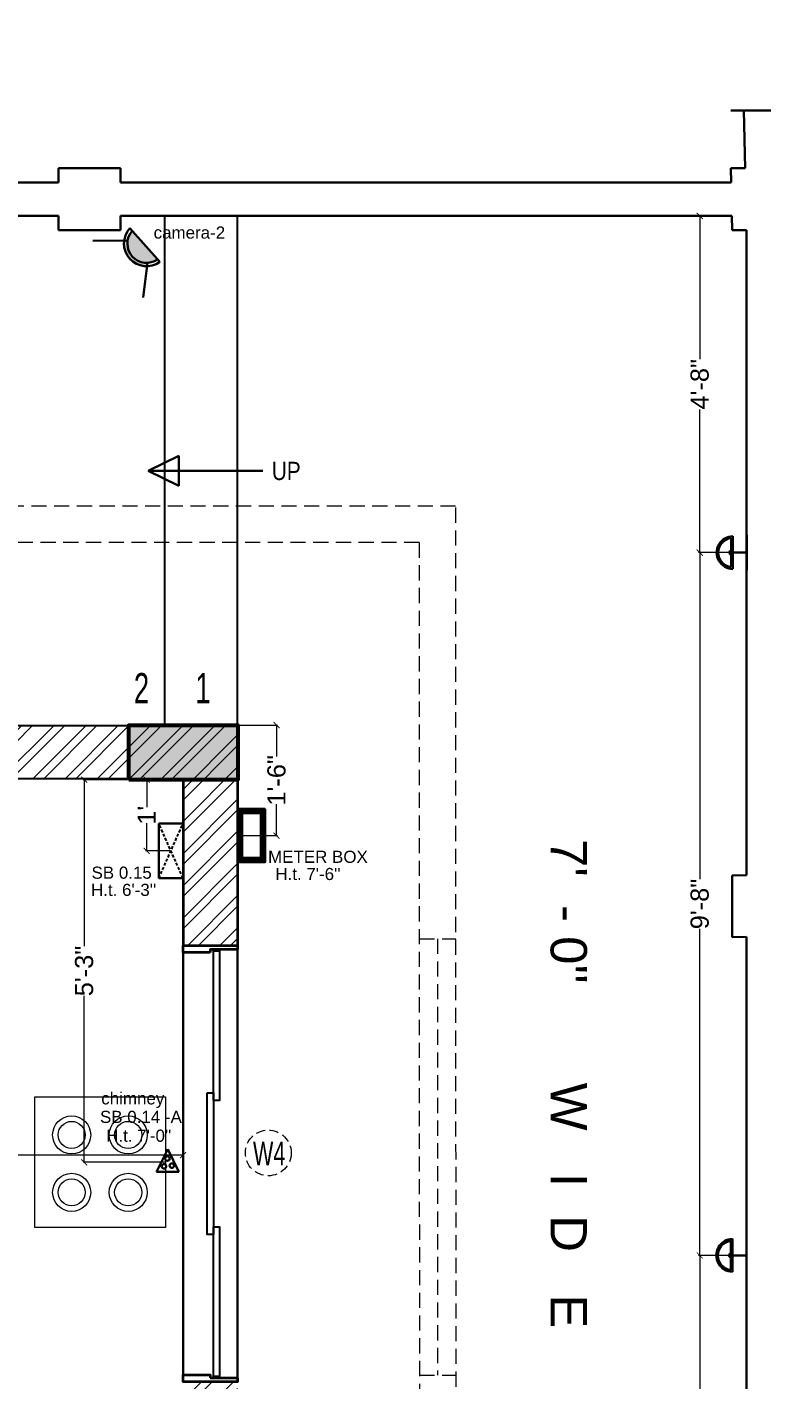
# Model space of a CAD drawing. Header units: millimetres. Extents: x 56222 to 3066687, y -650199 to -121287.
# Drawn here: x 146807.3 to 146928.6, y -176627.8 to -176404.7 of the extents above; entities that cross this region are included whole.
import ezdxf

# ---------------------------------------------------------------- set-up
doc = ezdxf.new("R2010")
doc.units = ezdxf.units.MM
doc.header["$MEASUREMENT"] = 0
doc.header["$PDMODE"] = 35
for name, pattern in [('00 . GROUND FLOOR$0$DASHED', [0.75, 0.5, -0.25]), ('DASHED', [0.75, 0.5, -0.25]), ('DASHED2', [0.375, 0.25, -0.125])]:
    doc.linetypes.add(name, pattern=pattern)
doc.layers.get('Defpoints').update_dxf_attribs({"color": 220})
for name, color, linetype, lineweight in [('1. Walls', 7, 'Continuous', 53), ('AMAW. MASONRY', 7, 'Continuous', 18), ('dim05', 1, 'Continuous', 13), ('DOOR-WINDOW', 5, 'Continuous', 0), ('el', 7, 'Continuous', 20), ('ELEC-wires', 1, 'DASHED2', 13), ('Electrical', 84, 'Continuous', 30), ('FUR1', 15, 'Continuous', 0), ('FURNITURE', 32, 'Continuous', 9), ('Text', 7, 'Continuous', 15), ('wall', 7, 'Continuous', 30)]:
    doc.layers.add(name, color=color, linetype=linetype, lineweight=lineweight)
doc.layers.add('hatch', color=253, linetype='Continuous', lineweight=0, transparency=0.4)
doc.layers.add('Otta', color=161, linetype='Continuous')
doc.layers.add('str coll', color=6, linetype='Continuous')
doc.layers.add('PDF_INT-ELEC SWITCH BOARD', color=7, linetype='Continuous', true_color=0x00751d)
doc.styles.add('100', font='arial.ttf', dxfattribs={"width": 0.65, "height": 100})
doc.styles.get("Standard").update_dxf_attribs({"font": 'arial.ttf', "height": 6})
doc.styles.add('style4', font='ARIALN.TTF')
doc.styles.add('The Thakors 3 inches', font='arial.ttf', dxfattribs={"height": 3})
doc.dimstyles.new('The Thakors 3 inches', dxfattribs={"dimtxt": 3, "dimasz": 1, "dimexe": 0.179993, "dimexo": 0.0625, "dimgap": 0.089996, "dimtad": 0, "dimzin": 0, "dimdsep": 46, "dimlunit": 4, "dimtxsty": 'The Thakors 3 inches', "dimblk": 'ARCHTICK', "dimcen": 0.089996, "dimclrd": 256, "dimclre": 252, "dimclrt": 256, "dimadec": 0, "dimazin": 0, "dimtfac": 0.799988, "dimtofl": 0, "dimtmove": 1, "dimatfit": 3, "dimfxl": 1, "dimtolj": 1, "dimtzin": 0, "dimlwd": -1, "dimlwe": 13, "dimarcsym": 0})

# ---------------------------------------------------------------- blocks, each defined once
blk = doc.blocks.new('GF FUR')
at = {"layer": 'FURNITURE', "color": 9, "true_color": 0xc7c8ca}
blk.add_line((3320576.01, -510134.36, 0), (3320554.46, -510134.36, 0), dxfattribs=at)
at = {"layer": 'FURNITURE', "color": 9, "true_color": 0xc7c8ca, "elevation": 0}
blk.add_lwpolyline([(3320554.46, -510134.36), (3320554.46, -510112.81), (3320576.01, -510112.81), (3320576.01, -510134.36)], dxfattribs=at)
at = {"layer": 'FURNITURE', "color": 9, "true_color": 0xc7c8ca}
for centre, radius in [((3320560.54, -510119.07, 0), 3.14), ((3320569.87, -510119.07, 0), 3.14), ((3320560.54, -510119.07, 0), 2.24), ((3320569.87, -510119.07, 0), 2.24), ((3320560.54, -510128.54, 0), 3.14), ((3320560.54, -510128.54, 0), 2.24), ((3320569.87, -510128.54, 0), 3.14), ((3320569.87, -510128.54, 0), 2.24)]:
    blk.add_circle(centre, radius, dxfattribs=at)
blk = doc.blocks.new('gf')
at = {"layer": 'hatch', "ltscale": 10}
h = blk.add_hatch(dxfattribs=at)
h.set_pattern_fill('ANSI32', color=256, scale=10, style=0)
h.paths.add_polyline_path([(3320446.84, -507670.7), (3320304.77, -507670.7), (3320304.77, -507679.7), (3320446.84, -507679.72)])
h.paths.add_polyline_path([(3320527.02, -507670.74), (3320482.89, -507670.7), (3320482.89, -507679.46), (3320527.02, -507679.5)])
h.paths.add_polyline_path([(3320587.92, -507670.79), (3320527.02, -507670.74), (3320527.02, -507679.5), (3320578.92, -507679.54), (3320578.92, -507707.03), (3320587.92, -507707.03)])
h.paths.add_polyline_path([(3320412.28, -507806.14), (3320353.72, -507806.14), (3320353.72, -507751.63), (3320304.77, -507751.64), (3320304.77, -507760.64), (3320349.22, -507760.63), (3320349.22, -507806.14), (3320304.77, -507806.14), (3320304.77, -507810.64), (3320412.28, -507810.64)])
h.paths.add_polyline_path([(3320304.77, -507751.64), (3320282.23, -507751.64), (3320282.23, -507751.64), (3320282.22, -507751.64), (3320253.22, -507751.64), (3320253.22, -507732.02), (3320245.87, -507732.02), (3320244.22, -507733.67), (3320244.22, -507760.64), (3320304.77, -507760.64)])
h.paths.add_polyline_path([(3320784.89, -507977.62), (3320823.93, -507977.62), (3320823.93, -507970.53), (3320784.89, -507970.53)], flags=9)
h.paths.add_polyline_path([(3320777.7, -507981.69), (3320815.58, -507981.69), (3320815.58, -507940.47), (3320777.7, -507940.47)], flags=9)
h.paths.add_polyline_path([(3320781.94, -507748.63), (3320810.65, -507748.63), (3320810.65, -507742.89), (3320781.94, -507742.89)], flags=9)
h.paths.add_polyline_path([(3320743.62, -507772.75), (3320765.64, -507772.75), (3320765.64, -507766.93), (3320743.62, -507766.93)], flags=9)
h.paths.add_polyline_path([(3320744.79, -507748.54), (3320762.09, -507748.54), (3320762.09, -507742.92), (3320744.79, -507742.92)], flags=9)
h.paths.add_polyline_path([(3320739.09, -507707.31), (3320791.64, -507707.31), (3320791.64, -507699.39), (3320739.09, -507699.39)], flags=9)
h.paths.add_polyline_path([(3320748.93, -507936.65), (3320794.75, -507936.65), (3320794.75, -507929.73), (3320748.93, -507929.73)], flags=9)
h.paths.add_polyline_path([(3320748.15, -507927.36), (3320782.13, -507927.36), (3320782.13, -507920.45), (3320748.15, -507920.45)], flags=9)
h.paths.add_polyline_path([(3320748.89, -507916.89), (3320817.96, -507916.89), (3320817.96, -507909.97), (3320748.89, -507909.97)], flags=9)
h.paths.add_polyline_path([(3320749.47, -507907.84), (3320803.77, -507907.84), (3320803.77, -507900.92), (3320749.47, -507900.92)], flags=9)
h.paths.add_polyline_path([(3320737.84, -507663.71), (3320794.75, -507663.71), (3320794.75, -507655.79), (3320737.84, -507655.79)], flags=9)
h.paths.add_polyline_path([(3320739.07, -507604.82), (3320815.34, -507604.82), (3320815.34, -507584.64), (3320739.07, -507584.64)], flags=9)
h.paths.add_polyline_path([(3320739.07, -507582.94), (3320821.29, -507582.94), (3320821.29, -507577.1), (3320739.07, -507577.1)], flags=9)
h.paths.add_polyline_path([(3320739.07, -507575.4), (3320803.01, -507575.4), (3320803.01, -507569.56), (3320739.07, -507569.56)], flags=9)
h.paths.add_polyline_path([(3320739.57, -507562.29), (3320761.01, -507562.29), (3320761.01, -507556.47), (3320739.57, -507556.47)], flags=9)
h.paths.add_polyline_path([(3320739.68, -507820.78), (3320777.42, -507820.78), (3320777.42, -507814.96), (3320739.68, -507814.96)], flags=9)
h.paths.add_polyline_path([(3320739.68, -507831.96), (3320782.95, -507831.96), (3320782.95, -507826.14), (3320739.68, -507826.14)], flags=9)
h.paths.add_polyline_path([(3320796.13, -507842.44), (3320811.39, -507842.44), (3320811.39, -507834.71), (3320796.13, -507834.71)], flags=9)
h.paths.add_polyline_path([(3320739.71, -507851.09), (3320771.27, -507851.09), (3320771.27, -507845.46), (3320739.71, -507845.46)], flags=9)
h.paths.add_polyline_path([(3320793.57, -507862.59), (3320814.07, -507862.59), (3320814.07, -507856.96), (3320793.57, -507856.96)], flags=9)
h.paths.add_polyline_path([(3320739.68, -507862.19), (3320777.13, -507862.19), (3320777.13, -507856.37), (3320739.68, -507856.37)], flags=9)
h.paths.add_polyline_path([(3320739.68, -507841.55), (3320760.25, -507841.55), (3320760.25, -507835.73), (3320739.68, -507835.73)], flags=9)
h.paths.add_polyline_path([(3320742.25, -507802.96), (3320821.42, -507802.96), (3320821.42, -507793.18), (3320742.25, -507793.18)], flags=9)
h.paths.add_polyline_path([(3320738.3, -507620.33), (3320802.73, -507620.33), (3320802.73, -507612.41), (3320738.3, -507612.41)], flags=9)
h.paths.add_polyline_path([(3320218.04, -507631.75), (3320218.04, -507620.15), (3320209.58, -507620.15), (3320209.58, -507631.75)], flags=9)
h.paths.add_polyline_path([(3320216.9, -507720.59), (3320216.9, -507710.74), (3320210.72, -507710.74), (3320210.72, -507720.59)], flags=9)
h.paths.add_polyline_path([(3320216.9, -507782.02), (3320216.9, -507772.18), (3320210.72, -507772.18), (3320210.72, -507782.02)], flags=9)
h.paths.add_polyline_path([(3320218.03, -507819.82), (3320218.03, -507808.15), (3320209.58, -507808.15), (3320209.58, -507819.82)], flags=9)
h.paths.add_polyline_path([(3320205.74, -507631.75), (3320205.74, -507620.15), (3320197.29, -507620.15), (3320197.29, -507631.75)], flags=9)
h.paths.add_polyline_path([(3320337.26, -507579.39), (3320353.59, -507579.39), (3320353.59, -507570.95), (3320337.26, -507570.95)], flags=9)
h.paths.add_polyline_path([(3320530.49, -507578.27), (3320540.34, -507578.27), (3320540.34, -507572.09), (3320530.49, -507572.09)], flags=9)
h.paths.add_polyline_path([(3320627.59, -507578.3), (3320632.23, -507578.3), (3320632.23, -507572.12), (3320627.59, -507572.12)], flags=9)
h.paths.add_polyline_path([(3320690.12, -507631.06), (3320690.12, -507626.43), (3320683.94, -507626.43), (3320683.94, -507631.06)], flags=9)
h.paths.add_polyline_path([(3320690.12, -507694.4), (3320690.12, -507682.23), (3320683.94, -507682.23), (3320683.94, -507694.4)], flags=9)
h.paths.add_polyline_path([(3320690.1, -507744.21), (3320690.1, -507739.58), (3320683.91, -507739.58), (3320683.91, -507744.21)], flags=9)
h.paths.add_polyline_path([(3320691.22, -507805.1), (3320691.22, -507793.44), (3320682.77, -507793.44), (3320682.77, -507805.1)], flags=9)
h.paths.add_polyline_path([(3320690.1, -507852.95), (3320690.1, -507848.32), (3320683.91, -507848.32), (3320683.91, -507852.95)], flags=9)
h.paths.add_polyline_path([(3320698.81, -507812.15), (3320698.81, -507798.15), (3320690.36, -507798.15), (3320690.36, -507812.15)], flags=9)
h.paths.add_polyline_path([(3320697.69, -507631.06), (3320697.69, -507626.43), (3320691.5, -507626.43), (3320691.5, -507631.06)], flags=9)
h.paths.add_polyline_path([(3320204.61, -507811.19), (3320204.61, -507799.01), (3320198.43, -507799.01), (3320198.43, -507811.19)], flags=9)
h.paths.add_polyline_path([(3320429.73, -507806.3), (3320429.73, -507799.23), (3320421.28, -507799.23), (3320421.28, -507806.3)], flags=25)
h.paths.add_polyline_path([(3320419.83, -507830.97), (3320419.83, -507826.34), (3320413.65, -507826.34), (3320413.65, -507830.97)], flags=25)
h.paths.add_polyline_path([(3320576.49, -507852.95), (3320576.49, -507848.32), (3320570.31, -507848.32), (3320570.31, -507852.95)], flags=25)
h.paths.add_polyline_path([(3320576.49, -507819.6), (3320576.49, -507811.95), (3320570.31, -507811.95), (3320570.31, -507819.6)], flags=25)
h.paths.add_polyline_path([(3320512.57, -507819.26), (3320526.56, -507819.26), (3320526.56, -507810.81), (3320512.57, -507810.81)], flags=25)
h.paths.add_polyline_path([(3320433.99, -507818.16), (3320438.62, -507818.16), (3320438.62, -507811.98), (3320433.99, -507811.98)], flags=25)
h.paths.add_polyline_path([(3320476.5, -507806.11), (3320488.09, -507806.11), (3320488.09, -507797.65), (3320476.5, -507797.65)], flags=25)
h.paths.add_polyline_path([(3320536.56, -507804.97), (3320546.4, -507804.97), (3320546.4, -507798.79), (3320536.56, -507798.79)], flags=25)
h.paths.add_polyline_path([(3320576.49, -507797.46), (3320576.49, -507787.62), (3320570.31, -507787.62), (3320570.31, -507797.46)], flags=25)
h.paths.add_polyline_path([(3320576.49, -507745.32), (3320576.49, -507740.69), (3320570.31, -507740.69), (3320570.31, -507745.32)], flags=9)
h.paths.add_polyline_path([(3320577.62, -507699.04), (3320577.62, -507687.45), (3320569.17, -507687.45), (3320569.17, -507699.04)], flags=25)
h.paths.add_polyline_path([(3320528.6, -507688.98), (3320533.23, -507688.98), (3320533.23, -507682.8), (3320528.6, -507682.8)], flags=25)
h.paths.add_polyline_path([(3320462.56, -507688.98), (3320467.19, -507688.98), (3320467.19, -507682.8), (3320462.56, -507682.8)], flags=9)
h.paths.add_polyline_path([(3320408.75, -507690.12), (3320420.34, -507690.12), (3320420.34, -507681.66), (3320408.75, -507681.66)], flags=9)
h.paths.add_polyline_path([(3320311.51, -507688.98), (3320323.68, -507688.98), (3320323.68, -507682.8), (3320311.51, -507682.8)], flags=9)
h.paths.add_polyline_path([(3320328.25, -507720.97), (3320328.25, -507716.34), (3320322.07, -507716.34), (3320322.07, -507720.97)], flags=9)
h.paths.add_polyline_path([(3320362.97, -507784.61), (3320362.97, -507773.02), (3320354.51, -507773.02), (3320354.51, -507784.61)], flags=25)
h.paths.add_polyline_path([(3320376.11, -507805.29), (3320390.03, -507805.29), (3320390.03, -507796.83), (3320376.11, -507796.83)], flags=25)
h.paths.add_polyline_path([(3320263.33, -507819.16), (3320273.18, -507819.16), (3320273.18, -507812.98), (3320263.33, -507812.98)], flags=25)
h.paths.add_polyline_path([(3320341.53, -507819.16), (3320353.71, -507819.16), (3320353.71, -507812.98), (3320341.53, -507812.98)], flags=25)
h.paths.add_polyline_path([(3320261.93, -507827.45), (3320261.93, -507815.78), (3320253.48, -507815.78), (3320253.48, -507827.45)], flags=25)
h.paths.add_polyline_path([(3320260.81, -507782.02), (3320260.81, -507772.18), (3320254.63, -507772.18), (3320254.63, -507782.02)], flags=9)
h.paths.add_polyline_path([(3320305.9, -507751.03), (3320317.49, -507751.03), (3320317.49, -507742.57), (3320305.9, -507742.57)], flags=9)
h.paths.add_polyline_path([(3320298.91, -507768.13), (3320303.55, -507768.13), (3320303.55, -507761.94), (3320298.91, -507761.94)], flags=9)
h.paths.add_polyline_path([(3320348.26, -507789.17), (3320348.26, -507777.58), (3320339.8, -507777.58), (3320339.8, -507789.17)], flags=25)
h.paths.add_polyline_path([(3320311.31, -507806.61), (3320321.15, -507806.61), (3320321.15, -507800.42), (3320311.31, -507800.42)], flags=24)
h.paths.add_polyline_path([(3320299.79, -507849.25), (3320341, -507849.25), (3320341, -507833.73), (3320299.79, -507833.73)], flags=25)
h.paths.add_polyline_path([(3320588.46, -507917.51), (3320594.99, -507917.51), (3320594.99, -507911.6), (3320588.46, -507911.6)], flags=9)
h.paths.add_polyline_path([(3320461.43, -507665.36), (3320467.96, -507665.36), (3320467.96, -507659.44), (3320461.43, -507659.44)], flags=9)
h.paths.add_polyline_path([(3320403.84, -507831.19), (3320410.37, -507831.19), (3320410.37, -507825.28), (3320403.84, -507825.28)], flags=25)
h.paths.add_polyline_path([(3320263.27, -507804.58), (3320269.8, -507804.58), (3320269.8, -507798.67), (3320263.27, -507798.67)], flags=25)
h.paths.add_polyline_path([(3320418.52, -507947.31), (3320425.84, -507947.31), (3320425.84, -507941.4), (3320418.52, -507941.4)], flags=9)
h.paths.add_polyline_path([(3320589.48, -507744.28), (3320596.79, -507744.28), (3320596.79, -507738.39), (3320589.48, -507738.39)], flags=9)
h.paths.add_polyline_path([(3320589.07, -507854.47), (3320596.39, -507854.47), (3320596.39, -507848.56), (3320589.07, -507848.56)], flags=9)
h.paths.add_polyline_path([(3320236.2, -507877.19), (3320243.55, -507877.19), (3320243.55, -507871.18), (3320236.2, -507871.18)], flags=9)
h.paths.add_polyline_path([(3320236.64, -507777.24), (3320242.97, -507777.24), (3320242.97, -507771.33), (3320236.64, -507771.33)], flags=9)
h.paths.add_polyline_path([(3320230.71, -507793.24), (3320230.71, -507840.17), (3320242.73, -507840.17), (3320242.73, -507793.24)], flags=9)
h.paths.add_polyline_path([(3320599.07, -507823.83), (3320599.07, -507776.58), (3320587.05, -507776.58), (3320587.05, -507823.83)], flags=9)
h.paths.add_polyline_path([(3320388.68, -507670.34), (3320435.8, -507670.34), (3320435.8, -507658.32), (3320388.68, -507658.32)], flags=9)
h.paths.add_polyline_path([(3320434.43, -507951.08), (3320481.43, -507951.08), (3320481.43, -507939.06), (3320434.43, -507939.06)], flags=9)
h.paths.add_polyline_path([(3320561.56, -507950.83), (3320586.18, -507950.83), (3320586.18, -507942.08), (3320561.56, -507942.08)], flags=9)
h.paths.add_polyline_path([(3320504.45, -507573.61), (3320551.5, -507573.89), (3320551.4, -507589.09), (3320504.36, -507588.81)], flags=9)
h.paths.add_polyline_path([(3320634.74, -507904.47), (3320641.04, -507904.47), (3320641.04, -507899.9), (3320634.74, -507899.9)], flags=9)
h.paths.add_polyline_path([(3320592.81, -507631.07), (3320599.11, -507631.07), (3320599.11, -507626.49), (3320592.81, -507626.49)], flags=9)
h.paths.add_polyline_path([(3320429.39, -507630.24), (3320454.01, -507630.24), (3320454.01, -507621.49), (3320429.39, -507621.49)], flags=9)
h.paths.add_polyline_path([(3320641.25, -507888.38), (3320665.86, -507888.38), (3320665.86, -507879.63), (3320641.25, -507879.63)], flags=9)
h.paths.add_polyline_path([(3320590.48, -507888.38), (3320615.09, -507888.38), (3320615.09, -507879.63), (3320590.48, -507879.63)], flags=9)
h.paths.add_polyline_path([(3320487.38, -507883.62), (3320511.99, -507883.62), (3320511.99, -507874.87), (3320487.38, -507874.87)], flags=25)
h.paths.add_polyline_path([(3320633.71, -507883.6), (3320643.83, -507883.57), (3320643.81, -507874.44), (3320633.68, -507874.46)], flags=9)
h.paths.add_polyline_path([(3320202.17, -507883.6), (3320210.27, -507883.58), (3320210.25, -507874.44), (3320202.14, -507874.46)], flags=9)
h.paths.add_polyline_path([(3320542.61, -507981.39), (3320552.68, -507981.36), (3320552.65, -507972.4), (3320542.59, -507972.43)], flags=9)
h.paths.add_polyline_path([(3320541.9, -507564.52), (3320549.95, -507564.5), (3320549.93, -507555.54), (3320541.88, -507555.56)], flags=9)
h.paths.add_polyline_path([(3320281.59, -507984.48), (3320292.34, -507984.45), (3320292.31, -507975.5), (3320281.57, -507975.52)], flags=9)
h.paths.add_polyline_path([(3320282.57, -507567.88), (3320291.29, -507567.86), (3320291.27, -507558.9), (3320282.54, -507558.92)], flags=9)
h.paths.add_polyline_path([(3320633.72, -507717.84), (3320644.08, -507717.81), (3320644.06, -507708.77), (3320633.7, -507708.79)], flags=9)
h.paths.add_polyline_path([(3320202.18, -507717.84), (3320210.52, -507717.81), (3320210.5, -507708.77), (3320202.16, -507708.79)], flags=9)
h.paths.add_polyline_path([(3320304.12, -507724.43), (3320311.68, -507724.43), (3320311.68, -507716.9), (3320304.12, -507716.9)], flags=9)
h.paths.add_polyline_path([(3320330.76, -507647.13), (3320366.05, -507647.13), (3320366.05, -507631.61), (3320330.76, -507631.61)], flags=9)
h.paths.add_polyline_path([(3320225.17, -507785.66), (3320241.31, -507785.66), (3320241.31, -507776.91), (3320225.17, -507776.91)], flags=9)
h.paths.add_polyline_path([(3320252.32, -507667.95), (3320268.47, -507667.95), (3320268.47, -507659.2), (3320252.32, -507659.2)], flags=9)
h.paths.add_polyline_path([(3320612.25, -507952.49), (3320646.65, -507952.49), (3320646.65, -507943.74), (3320612.25, -507943.74)], flags=9)
h.paths.add_polyline_path([(3320788.32, -507831.54), (3320815.58, -507831.54), (3320815.58, -507826.09), (3320788.32, -507826.09)], flags=9)
h.paths.add_polyline_path([(3320753.31, -507638.89), (3320803.04, -507638.89), (3320803.04, -507632.41), (3320753.31, -507632.41)], flags=9)
h.paths.add_polyline_path([(3320761.75, -507689.19), (3320791.52, -507689.19), (3320791.52, -507683.66), (3320761.75, -507683.66)], flags=9)
h.paths.add_polyline_path([(3320759.19, -507723.96), (3320809.11, -507723.96), (3320809.11, -507718.43), (3320759.19, -507718.43)], flags=9)
h.paths.add_polyline_path([(3320810.74, -507821.12), (3320818.88, -507821.12), (3320818.88, -507813.79), (3320810.74, -507813.79)], flags=9)
h.paths.add_polyline_path([(3320799.63, -507821.34), (3320807.77, -507821.34), (3320807.77, -507814), (3320799.63, -507814)], flags=9)
h.paths.add_polyline_path([(3320788.93, -507821.42), (3320797.07, -507821.42), (3320797.07, -507814.08), (3320788.93, -507814.08)], flags=9)
h.paths.add_polyline_path([(3320787.22, -507850.53), (3320816.43, -507850.53), (3320816.43, -507845), (3320787.22, -507845)], flags=9)
h.paths.add_polyline_path([(3320285.17, -507723.93), (3320292.77, -507723.93), (3320292.77, -507716.28), (3320285.17, -507716.28)], flags=25)
h.paths.add_polyline_path([(3320293.42, -507724.54), (3320301.02, -507724.54), (3320301.02, -507716.88), (3320293.42, -507716.88)], flags=25)
h.paths.add_polyline_path([(3320274.82, -507713.33), (3320282.38, -507713.33), (3320282.38, -507705.8), (3320274.82, -507705.8)], flags=25)
h.paths.add_polyline_path([(3320264.86, -507713.33), (3320272.42, -507713.33), (3320272.42, -507705.8), (3320264.86, -507705.8)], flags=25)
h.paths.add_polyline_path([(3320254.81, -507713.44), (3320262.41, -507713.44), (3320262.41, -507705.78), (3320254.81, -507705.78)], flags=25)
h.paths.add_polyline_path([(3320244.67, -507713.33), (3320252.23, -507713.33), (3320252.23, -507705.8), (3320244.67, -507705.8)], flags=24)
h.paths.add_polyline_path([(3320432.53, -507756.57), (3320482.41, -507756.57), (3320482.41, -507741.05), (3320432.53, -507741.05)], flags=9)
h.paths.add_polyline_path([(3320475.59, -507874.55), (3320519.92, -507874.55), (3320519.92, -507859.03), (3320475.59, -507859.03)], flags=25)
h.paths.add_polyline_path([(3320285.62, -507790.26), (3320322.15, -507790.26), (3320322.15, -507774.74), (3320285.62, -507774.74)], flags=9)
h.paths.add_polyline_path([(3320396.56, -507620.07), (3320477.73, -507620.07), (3320477.73, -507596.94), (3320396.56, -507596.94)], flags=9)
h.paths.add_polyline_path([(3320647.88, -507687.89), (3320647.88, -507829.17), (3320657.33, -507829.17), (3320657.33, -507687.89)], flags=9)
h.paths.add_polyline_path([(3320387.13, -507700.02), (3320393.43, -507700.02), (3320393.43, -507695.45), (3320387.13, -507695.45)], flags=9)
h.paths.add_polyline_path([(3320374.98, -507713.33), (3320380.02, -507713.33), (3320380.02, -507705.8), (3320374.98, -507705.8)], flags=9)
h.paths.add_polyline_path([(3320364.83, -507713.33), (3320369.86, -507713.33), (3320369.86, -507705.8), (3320364.83, -507705.8)], flags=9)
h.paths.add_polyline_path([(3320354.84, -507713.45), (3320359.92, -507713.45), (3320359.92, -507705.78), (3320354.84, -507705.78)], flags=9)
h.paths.add_polyline_path([(3320344.91, -507713.33), (3320349.94, -507713.33), (3320349.94, -507705.83), (3320344.91, -507705.83)], flags=9)
h.paths.add_polyline_path([(3320334.82, -507713.42), (3320339.85, -507713.42), (3320339.85, -507705.89), (3320334.82, -507705.89)], flags=9)
h.paths.add_polyline_path([(3320324.77, -507713.44), (3320329.85, -507713.44), (3320329.85, -507705.78), (3320324.77, -507705.78)], flags=9)
h.paths.add_polyline_path([(3320314.84, -507713.31), (3320319.83, -507713.31), (3320319.83, -507705.91), (3320314.84, -507705.91)], flags=9)
h.paths.add_polyline_path([(3320304.84, -507713.44), (3320309.92, -507713.44), (3320309.92, -507705.78), (3320304.84, -507705.78)], flags=9)
h.paths.add_polyline_path([(3320294.81, -507713.44), (3320299.88, -507713.44), (3320299.88, -507705.78), (3320294.81, -507705.78)], flags=25)
h.paths.add_polyline_path([(3320284.65, -507713.44), (3320292.25, -507713.44), (3320292.25, -507705.78), (3320284.65, -507705.78)], flags=25)
h.paths.add_polyline_path([(3320254.65, -507727.91), (3320262.25, -507727.91), (3320262.25, -507720.25), (3320254.65, -507720.25)], flags=25)
h.paths.add_polyline_path([(3320244.65, -507724.19), (3320252.25, -507724.19), (3320252.25, -507716.53), (3320244.65, -507716.53)], flags=24)
h.paths.add_polyline_path([(3320265.19, -507723.83), (3320272.75, -507723.83), (3320272.75, -507716.3), (3320265.19, -507716.3)], flags=25)
h.paths.add_polyline_path([(3320273.42, -507724.54), (3320281.02, -507724.54), (3320281.02, -507716.88), (3320273.42, -507716.88)], flags=25)
h.paths.add_polyline_path([(3320244.22, -507733.67), (3320245.87, -507732.02), (3320253.22, -507732.02), (3320253.22, -507679.7), (3320304.77, -507679.7), (3320304.77, -507670.7), (3320244.15, -507670.7)])
h.paths.add_polyline_path([(3320244.15, -507793.64), (3320253.22, -507793.64), (3320253.22, -507834.36), (3320244.15, -507834.36)])
h.paths.add_polyline_path([(3320283.22, -507806.14), (3320304.77, -507806.14), (3320304.77, -507810.64), (3320283.22, -507810.64)], flags=16)
h.paths.add_polyline_path([(3320433.17, -507930.58), (3320587.94, -507930.58), (3320587.94, -507939.58), (3320433.17, -507939.58)])
h.paths.add_polyline_path([(3320578.93, -507880.65), (3320587.94, -507880.65), (3320587.94, -507894.52), (3320578.93, -507894.52)])
edge = h.paths.add_edge_path()
edge.add_line((3320412.28, -507846.69), (3320403.28, -507846.69))
edge.add_line((3320403.28, -507846.69), (3320403.28, -507930.52))
edge.add_line((3320403.28, -507930.52), (3320403.28, -507930.58))
edge.add_line((3320403.28, -507930.58), (3320253.22, -507930.58))
edge.add_line((3320253.22, -507930.58), (3320253.22, -507906.36))
edge.add_line((3320253.22, -507906.36), (3320244.22, -507906.36))
edge.add_line((3320244.22, -507906.36), (3320244.22, -507939.58))
edge.add_line((3320244.22, -507939.58), (3320412.28, -507939.57))
edge.add_line((3320412.28, -507939.57), (3320412.28, -507846.69))
edge.add_line((3320460.18, -507806.13), (3320460.18, -507810.64))
edge.add_line((3320460.18, -507810.64), (3320578.93, -507810.64))
edge.add_line((3320578.93, -507810.64), (3320578.93, -507820.65))
edge.add_line((3320578.93, -507820.65), (3320587.93, -507820.65))
edge.add_line((3320587.93, -507820.65), (3320587.93, -507779.03))
edge.add_line((3320587.93, -507779.03), (3320578.92, -507779.03))
edge.add_line((3320578.92, -507779.03), (3320578.92, -507806.13))
edge.add_line((3320578.92, -507806.13), (3320460.18, -507806.14))
at = {"layer": 'AMAW. MASONRY', "color": 1, "lineweight": 30}
for p, q in [((3320679.52, -507569.33, 0), (3320669.31, -507569.33, 0)), ((3320671.45, -507569.33, 0), (3320671.67, -507578.84, 0)), ((3320558.39, -507578.84, 0), (3320558.39, -507581.2, 0)), ((3320568.6, -507578.84, 0), (3320558.39, -507578.84, 0)), ((3320568.6, -507578.84, 0), (3320568.6, -507581.2, 0)), ((3320671.67, -507578.84, 0), (3320669.31, -507578.84, 0)), ((3320669.31, -507578.84, 0), (3320669.37, -507581.2, 0)), ((3320457.1, -507581.2, 0), (3320558.39, -507581.2, 0)), ((3320568.6, -507581.2, 0), (3320669.37, -507581.2, 0)), ((3320457.1, -507586.7, 0), (3320558.39, -507586.7, 0)), ((3320558.39, -507586.7, 0), (3320558.39, -507589.05, 0)), ((3320568.6, -507586.7, 0), (3320568.6, -507589.05, 0)), ((3320568.6, -507586.7, 0), (3320669.49, -507586.7, 0)), ((3320669.49, -507586.7, 0), (3320669.55, -507589.05, 0)), ((3320568.6, -507589.05, 0), (3320558.39, -507589.05, 0)), ((3320671.9, -507589.05, 0), (3320669.55, -507589.05, 0)), ((3320671.9, -507589.05, 0), (3320671.9, -507695.42, 0)), ((3320669.55, -507695.47, 0), (3320671.9, -507695.42, 0)), ((3320669.55, -507695.47, 0), (3320669.55, -507705.68, 0)), ((3320669.55, -507705.68, 0), (3320671.9, -507705.63, 0)), ((3320671.9, -507705.63, 0), (3320671.9, -507810.81, 0))]:
    blk.add_line(p, q, dxfattribs=at)
at = {"layer": 'DOOR-WINDOW', "color": 5, "lineweight": 30}
for p, q in [((3320578.92, -507708.18, 0), (3320578.92, -507777.88, 0)), ((3320587.92, -507707.68, -0.02), (3320587.92, -507778.38, -0.02))]:
    blk.add_line(p, q, dxfattribs=at)
at = {"layer": 'DOOR-WINDOW', "color": 5, "lineweight": 25}
for points, elevation in [([(3320583.92, -507707.93), (3320584.92, -507707.93), (3320584.92, -507732.61), (3320583.92, -507732.61)], 0), ([(3320582.92, -507731.36), (3320583.92, -507731.36), (3320583.92, -507754.69), (3320582.92, -507754.69)], -0.02), ([(3320583.92, -507753.44), (3320584.92, -507753.44), (3320584.92, -507778.13), (3320583.92, -507778.13)], -0.02)]:
    blk.add_lwpolyline(points, close=True, dxfattribs=dict(at, elevation=elevation))
at = {"layer": 'Otta'}
for p, q in [((3320575.92, -507670.78, 0), (3320575.92, -507586.7, 0)), ((3320587.92, -507670.79, 0), (3320587.92, -507586.7, 0))]:
    blk.add_line(p, q, dxfattribs=at)
at = {"layer": 'str coll', "color": 18, "lineweight": 30, "true_color": 0x000000}
for p, q in [((3320573.19, -507628.74, 0), (3320578.2, -507626.25, 0)), ((3320578.2, -507631.24, 0), (3320578.2, -507626.25, 0)), ((3320578.2, -507628.74, 0), (3320573.19, -507628.74, 0)), ((3320573.19, -507628.74, 0), (3320578.2, -507631.24, 0)), ((3320592.07, -507628.74, 0), (3320578.2, -507628.74, 0))]:
    blk.add_line(p, q, dxfattribs=at)
at = {"layer": 'wall', "color": 252, "linetype": '00 . GROUND FLOOR$0$DASHED', "lineweight": 15, "ltscale": 5, "true_color": 0x939598}
for p, q in [((3320623.9, -507634.57, 0), (3320484.25, -507634.57, 0)), ((3320623.9, -507634.82, 0), (3320623.93, -507963.64, 0)), ((3320617.9, -507640.57, 0), (3320499.3, -507640.57, 0)), ((3320617.9, -507640.57, 0), (3320617.92, -507806.13, 0)), ((3320617.91, -507705.92, -0.07), (3320623.91, -507705.92, -0.07)), ((3320620.91, -507705.92, -0.07), (3320620.91, -507777.91, -0.07)), ((3320617.91, -507777.91, -0.07), (3320623.91, -507777.91, -0.07))]:
    blk.add_line(p, q, dxfattribs=at)
at = {"layer": 'wall', "lineweight": 30}
for p, q in [((3320587.92, -507670.79, 0), (3320482.89, -507670.7, 0)), ((3320482.89, -507679.46, 0), (3320578.92, -507679.54, 0))]:
    blk.add_line(p, q, dxfattribs=at)
at = {"layer": 'wall', "lineweight": 35}
for p, q in [((3320587.92, -507670.79, 0), (3320587.92, -507707.03, -0.02)), ((3320578.92, -507679.54, 0), (3320578.92, -507707.03, -0.02)), ((3320578.92, -507707.03, 0), (3320587.92, -507707.03, -0.02))]:
    blk.add_line(p, q, dxfattribs=at)
at = {"layer": 'wall', "lineweight": 35, "elevation": 0}
for points in [[(3320583.42, -507708.18), (3320578.92, -507708.18), (3320578.92, -507707.03), (3320587.92, -507707.03), (3320587.92, -507707.68), (3320583.42, -507707.68)], [(3320583.42, -507778.38), (3320587.92, -507778.38), (3320587.92, -507779.03), (3320578.92, -507779.03), (3320578.92, -507777.88), (3320583.42, -507777.88)]]:
    blk.add_lwpolyline(points, close=True, dxfattribs=at)
at = {"layer": 'FUR1', "style": 'style4'}
blk.add_text('UP', height=3, dxfattribs=at).set_placement((3320593.57, -507630.26, 0))
blk = doc.blocks.new('df sfs')
at = {"color": 242, "linetype": 'DASHED', "true_color": 0xcd2027}
for p, q in [((3320578.93, -510272.87, 0), (3320574.94, -510263.86, 0)), ((3320574.94, -510272.87, 0), (3320578.93, -510263.86, 0))]:
    blk.add_line(p, q, dxfattribs=at)
at = {"layer": 'ELEC-wires', "color": 5, "linetype": 'ByBlock', "lineweight": 30, "ltscale": 4, "elevation": 0}
blk.add_lwpolyline([(3320574.94, -510263.86), (3320574.94, -510272.87), (3320578.93, -510272.87), (3320578.93, -510263.86)], close=True, dxfattribs=at)
blk = doc.blocks.new('ds asdaaaaaaaaaad')
at = {"layer": 'hatch', "linetype": 'ByBlock', "ltscale": 10}
h = blk.add_hatch(color=7, dxfattribs=at)
h.dxf.hatch_style = 1
h.paths.add_polyline_path([(3315445.98, -507674.23), (3315460.98, -507674.23), (3315460.98, -507665.29), (3315445.98, -507665.29)])
h.paths.add_polyline_path([(3315580.95, -507665.29), (3315568.9, -507665.29), (3315568.9, -507674.29), (3315580.95, -507674.29), (3315583.9, -507674.29), (3315583.9, -507665.29)])
h.paths.add_polyline_path([(3315789.6, -507665.29), (3315771.67, -507665.29), (3315771.67, -507674.29), (3315789.6, -507674.2)])
h.paths.add_polyline_path([(3315774.67, -507796.23), (3315774.67, -507805.23), (3315789.61, -507805.23), (3315789.61, -507796.23)])
h.paths.add_polyline_path([(3315613.95, -507796.23), (3315599.04, -507796.23), (3315599.04, -507805.23), (3315613.95, -507805.23), (3315613.95, -507796.23)])
h.paths.add_polyline_path([(3315445.97, -507805.23), (3315454.97, -507805.22), (3315454.97, -507796.23), (3315454.97, -507790.23), (3315454.89, -507790.23), (3315445.97, -507790.23)])
h.paths.add_polyline_path([(3315445.93, -507746.23), (3315445.93, -507755.23), (3315460.93, -507755.23), (3315460.93, -507746.23)])
h.paths.add_polyline_path([(3315460.89, -507925.17), (3315445.97, -507925.17), (3315445.97, -507934.17), (3315460.89, -507934.17)])
h.paths.add_polyline_path([(3315613.95, -507925.17), (3315613.95, -507919.17), (3315605.04, -507919.17), (3315605.04, -507934.17), (3315605.04, -507934.17), (3315614.04, -507934.17), (3315614.04, -507925.17)])
h.paths.add_polyline_path([(3315789.62, -507934.17), (3315789.62, -507925.17), (3315774.67, -507925.17), (3315774.62, -507934.17), (3315789.62, -507934.17)])
h.paths.add_polyline_path([(3315789.61, -507897.32), (3315789.61, -507911.5)])
at = {"layer": '1. Walls', "color": 6, "lineweight": 53, "elevation": -0.13}
blk.add_lwpolyline([(3315771.67, -507674.29), (3315771.67, -507665.29), (3315789.67, -507665.29), (3315789.67, -507674.29)], close=True, dxfattribs=at)
blk = doc.blocks.new('A$C2E9001B6')
at = {"layer": 'Electrical', "ltscale": 10}
for p, q in [((0, 5), (5.83, 5)), ((2.92, 2.71), (2.92, 5)), ((0.21, 2.71), (5.62, 2.71)), ((0.51, 2.42), (5.32, 2.42))]:
    blk.add_line(p, q, dxfattribs=at)
at = {"layer": 'Electrical', "ltscale": 10, "extrusion": (0, 0, -1)}
for centre, major_axis, start_param, end_param in [((2.92, 2.71), (-1.91, 1.91), 2.356194, 5.497787), ((2.92, 2.71), (1.71, 1.71), 0.902965, 3.809424), ((2.92, 2.43), (-0.223, 0.223), 2.378522, 5.47546)]:
    blk.add_ellipse(centre, major_axis=major_axis, ratio=1, start_param=start_param, end_param=end_param, dxfattribs=at)
blk = doc.blocks.new('Z$W@#08832FD1')
at = {"layer": 'Electrical', "linetype": 'Continuous'}
h = blk.add_hatch(color=178, dxfattribs=at)
h.set_gradient(color1=(0, 0, 93), one_color=1, tint=1, name='INVSPHERICAL')
h.paths.add_polyline_path([(2.2, 0), (-2.2, 0, 0.888382)])
h = blk.add_hatch(color=1, dxfattribs=at)
h.set_gradient(color1=(255, 0, 0), tint=1, name='INVSPHERICAL')
h.paths.add_polyline_path([(-1.97, -1.44), (-1.71, -1.14, 0.472531), (1.71, -1.14), (1.97, -1.44, -0.457683)])
at = {"layer": 'Electrical', "color": 6, "linetype": 'Continuous'}
for p, q in [((-2.59, 0), (2.59, 0)), ((-1.71, -1.14), (-4.35, -4.15)), ((1.71, -1.14), (4.35, -4.15))]:
    blk.add_line(p, q, dxfattribs=at)
at = {"layer": 'Electrical', "color": 1, "linetype": 'Continuous'}
blk.add_arc((0, 0.26), 2.21, 186.7654, 353.2346, dxfattribs=at)
at = {"layer": 'Electrical', "color": 6, "linetype": 'Continuous'}
blk.add_arc((0, 0.26), 2.6, 185.7469, 354.2531, dxfattribs=at)
blk = doc.blocks.new('_ArchTick')
at = {"color": 0, "linetype": 'ByBlock', "const_width": 0.15}
blk.add_lwpolyline([(-0.5, -0.5), (0.5, 0.5)], dxfattribs=at)
blk = doc.blocks.new('*D419')
at = {"layer": 'Defpoints', "color": 0, "lineweight": 30, "ltscale": 4, "transparency": 16777216}
for p in [(146827.03, -176528.83), (146830.48, -176528.83, 0), (146831.04, -176540.57, -0.03)]:
    blk.add_point(p, dxfattribs=at)
at = {"layer": 'dim05', "color": 252, "lineweight": 13, "ltscale": 4, "transparency": 16777216}
for p, q in [((146830.42, -176528.83), (146826.85, -176528.83)), ((146830.97, -176540.57), (146826.85, -176540.57))]:
    blk.add_line(p, q, dxfattribs=at)
at = {"layer": 'dim05', "color": 152, "ltscale": 4, "transparency": 16777216}
for p, q in [((146827.03, -176528.83), (146827.03, -176533.37)), ((146827.03, -176540.57), (146827.03, -176536.03))]:
    blk.add_line(p, q, dxfattribs=at)
for p, rotation in [((146827.03, -176528.83), 90), ((146827.03, -176540.57), 270)]:
    blk.add_blockref('_ArchTick', p, dxfattribs=dict(at, rotation=rotation))
at = {"layer": 'dim05', "lineweight": 5, "ltscale": 4, "transparency": 16777216, "insert": (146827.03, -176534.7), "char_height": 3, "attachment_point": 5, "rotation": 90, "style": 'The Thakors 3 inches'}
blk.add_mtext("\\A1;1'", dxfattribs=at)
blk = doc.blocks.new('*D420')
at = {"layer": 'Defpoints', "color": 0, "lineweight": 30, "ltscale": 4, "transparency": 16777216}
for p in [(146824.07, -176528.83, 0), (146816.71, -176591.94), (146830.13, -176591.94, 0)]:
    blk.add_point(p, dxfattribs=at)
at = {"layer": 'dim05', "color": 252, "lineweight": 13, "ltscale": 4, "transparency": 16777216}
for p, q in [((146824.01, -176528.83), (146816.53, -176528.83)), ((146830.06, -176591.94), (146816.53, -176591.94))]:
    blk.add_line(p, q, dxfattribs=at)
at = {"layer": 'dim05', "color": 152, "ltscale": 4, "transparency": 16777216}
for p, q in [((146816.71, -176528.83), (146816.71, -176556.31)), ((146816.71, -176591.94), (146816.71, -176564.47))]:
    blk.add_line(p, q, dxfattribs=at)
for p, rotation in [((146816.71, -176528.83), 90), ((146816.71, -176591.94), 270)]:
    blk.add_blockref('_ArchTick', p, dxfattribs=dict(at, rotation=rotation))
at = {"layer": 'dim05', "lineweight": 5, "ltscale": 4, "transparency": 16777216, "insert": (146816.71, -176560.39), "char_height": 3, "attachment_point": 5, "rotation": 90, "style": 'The Thakors 3 inches'}
blk.add_mtext('\\A1;5\'-3"', dxfattribs=at)
blk = doc.blocks.new('*D439')
at = {"layer": 'Defpoints', "color": 0, "lineweight": 30, "ltscale": 4, "transparency": 16777216}
for p in [(146842.07, -176519.83, 0), (146842.03, -176538.05, -0.01), (146848.46, -176538.05)]:
    blk.add_point(p, dxfattribs=at)
at = {"layer": 'dim05', "color": 252, "lineweight": 13, "ltscale": 4, "transparency": 16777216}
for p, q in [((146842.13, -176519.83), (146848.64, -176519.83)), ((146842.09, -176538.05), (146848.64, -176538.05))]:
    blk.add_line(p, q, dxfattribs=at)
at = {"layer": 'dim05', "color": 152, "ltscale": 4, "transparency": 16777216}
for p, q in [((146848.46, -176519.83), (146848.46, -176525.01)), ((146848.46, -176538.05), (146848.46, -176532.88))]:
    blk.add_line(p, q, dxfattribs=at)
for p, rotation in [((146848.46, -176519.83), 90), ((146848.46, -176538.05), 270)]:
    blk.add_blockref('_ArchTick', p, dxfattribs=dict(at, rotation=rotation))
at = {"layer": 'dim05', "lineweight": 5, "ltscale": 4, "transparency": 16777216, "insert": (146848.46, -176528.94), "char_height": 3, "attachment_point": 5, "rotation": 90, "style": 'The Thakors 3 inches'}
blk.add_mtext('\\A1;1\'-6"', dxfattribs=at)
blk = doc.blocks.new('A$C171241EF')
at = {"layer": 'Electrical', "ltscale": 2}
for p, q in [((0, 0), (1.64, 3.34)), ((1.64, 3.34), (3.28, 0)), ((0, 0), (3.28, 0))]:
    blk.add_line(p, q, dxfattribs=at)
at = {"layer": 'Electrical', "lineweight": 30, "ltscale": 2}
for centre in [(1.6, 1.96), (1.09, 0.81), (2.25, 0.91)]:
    blk.add_circle(centre, 0.336, dxfattribs=at)
blk = doc.blocks.new('*D444')
at = {"layer": 'Defpoints', "color": 0, "lineweight": 30, "ltscale": 4, "transparency": 16777216}
for p in [(146923.61, -176435.84, 0), (146918.3, -176491.38), (146925.53, -176491.38, 0)]:
    blk.add_point(p, dxfattribs=at)
at = {"layer": 'dim05', "color": 252, "lineweight": 13, "ltscale": 4, "transparency": 16777216}
for p, q in [((146923.54, -176435.84), (146918.12, -176435.84)), ((146925.47, -176491.38), (146918.12, -176491.38))]:
    blk.add_line(p, q, dxfattribs=at)
at = {"layer": 'dim05', "color": 152, "ltscale": 4, "transparency": 16777216}
for p, q in [((146918.3, -176435.84), (146918.3, -176459.47)), ((146918.3, -176491.38), (146918.3, -176467.75))]:
    blk.add_line(p, q, dxfattribs=at)
for p, rotation in [((146918.3, -176435.84), 90), ((146918.3, -176491.38), 270)]:
    blk.add_blockref('_ArchTick', p, dxfattribs=dict(at, rotation=rotation))
at = {"layer": 'dim05', "lineweight": 5, "ltscale": 4, "transparency": 16777216, "insert": (146918.3, -176463.61), "char_height": 3, "attachment_point": 5, "rotation": 90, "style": 'The Thakors 3 inches'}
blk.add_mtext('\\A1;4\'-8"', dxfattribs=at)
blk = doc.blocks.new('*D445')
at = {"layer": 'Defpoints', "color": 0, "lineweight": 30, "ltscale": 4, "transparency": 16777216}
for p in [(146925.53, -176491.38, 0), (146918.3, -176607.3), (146924.87, -176607.3, 0)]:
    blk.add_point(p, dxfattribs=at)
at = {"layer": 'dim05', "color": 252, "lineweight": 13, "ltscale": 4, "transparency": 16777216}
for p, q in [((146925.47, -176491.38), (146918.12, -176491.38)), ((146924.81, -176607.3), (146918.12, -176607.3))]:
    blk.add_line(p, q, dxfattribs=at)
at = {"layer": 'dim05', "color": 152, "ltscale": 4, "transparency": 16777216}
for p, q in [((146918.3, -176491.38), (146918.3, -176545.26)), ((146918.3, -176607.3), (146918.3, -176553.41))]:
    blk.add_line(p, q, dxfattribs=at)
for p, rotation in [((146918.3, -176491.38), 90), ((146918.3, -176607.3), 270)]:
    blk.add_blockref('_ArchTick', p, dxfattribs=dict(at, rotation=rotation))
at = {"layer": 'dim05', "lineweight": 5, "ltscale": 4, "transparency": 16777216, "insert": (146918.3, -176549.34), "char_height": 3, "attachment_point": 5, "rotation": 90, "style": 'The Thakors 3 inches'}
blk.add_mtext('\\A1;9\'-8"', dxfattribs=at)
blk = doc.blocks.new('*D446')
at = {"layer": 'Defpoints', "color": 0, "lineweight": 30, "ltscale": 4, "transparency": 16777216}
for p in [(146924.87, -176607.3, 0), (146918.3, -176734.77), (146924.93, -176734.77, 0)]:
    blk.add_point(p, dxfattribs=at)
at = {"layer": 'dim05', "color": 252, "lineweight": 13, "ltscale": 4, "transparency": 16777216}
for p, q in [((146924.81, -176607.3), (146918.12, -176607.3)), ((146924.87, -176734.77), (146918.12, -176734.77))]:
    blk.add_line(p, q, dxfattribs=at)
at = {"layer": 'dim05', "color": 152, "ltscale": 4, "transparency": 16777216}
for p, q in [((146918.3, -176607.3), (146918.3, -176665.93)), ((146918.3, -176734.77), (146918.3, -176676.13))]:
    blk.add_line(p, q, dxfattribs=at)
for p, rotation in [((146918.3, -176607.3), 90), ((146918.3, -176734.77), 270)]:
    blk.add_blockref('_ArchTick', p, dxfattribs=dict(at, rotation=rotation))
at = {"layer": 'dim05', "lineweight": 5, "ltscale": 4, "transparency": 16777216, "insert": (146918.3, -176671.03), "char_height": 3, "attachment_point": 5, "rotation": 90, "style": 'The Thakors 3 inches'}
blk.add_mtext('\\A1;10\'-7"', dxfattribs=at)
blk = doc.blocks.new('*D416')
at = {"layer": 'Defpoints', "color": 0, "lineweight": 30, "ltscale": 4, "transparency": 16777216}
for p in [(146833.03, -176590.77), (146770.03, -176595.05, -0.01), (146833.03, -176598.24, 0)]:
    blk.add_point(p, dxfattribs=at)
at = {"layer": 'dim05', "color": 252, "lineweight": 13, "ltscale": 4, "transparency": 16777216}
for p, q in [((146770.03, -176594.99), (146770.03, -176590.59)), ((146833.03, -176598.18), (146833.03, -176590.59))]:
    blk.add_line(p, q, dxfattribs=at)
at = {"layer": 'dim05', "color": 152, "ltscale": 4, "transparency": 16777216}
for p, q in [((146770.03, -176590.77), (146797.45, -176590.77)), ((146833.03, -176590.77), (146805.61, -176590.77))]:
    blk.add_line(p, q, dxfattribs=at)
at = {"layer": 'dim05', "color": 152, "ltscale": 4, "transparency": 16777216, "rotation": 180}
blk.add_blockref('_ArchTick', (146770.03, -176590.77), dxfattribs=at)
at = {"layer": 'dim05', "color": 152, "ltscale": 4, "transparency": 16777216}
blk.add_blockref('_ArchTick', (146833.03, -176590.77), dxfattribs=at)
at = {"layer": 'dim05', "lineweight": 5, "ltscale": 4, "transparency": 16777216, "insert": (146801.53, -176590.77), "char_height": 3, "attachment_point": 5, "style": 'The Thakors 3 inches'}
blk.add_mtext('\\A1;5\'-3"', dxfattribs=at)

msp = doc.modelspace()

# ---------------------------------------------------------------- hatches: boundary and pattern name
at = {"layer": 'el', "ltscale": 10, "true_color": 0x939598}
h = msp.add_hatch(dxfattribs=at)
h.set_pattern_fill('ANSI31', color=252, scale=0.3, angle=90)
h.set_pattern_definition([(135, (-363301.903806, -3497098.703475), (-0.0265165042945, -0.0265165042945), [])])
h.paths.add_polyline_path([(146842.03, -176542.458), (146846.578, -176542.458), (146846.578, -176533.643), (146842.03, -176533.643)])
h.paths.add_polyline_path([(146842.765, -176534.378), (146845.843, -176534.378), (146845.843, -176541.723), (146842.765, -176541.723)], flags=16)

# ---------------------------------------------------------------- linework, layer by layer
at = {"layer": 'PDF_INT-ELEC SWITCH BOARD', "color": 40, "lineweight": 30, "true_color": 0xffc61a, "elevation": -0.009}
for points in [[(146846.578, -176533.643), (146842.03, -176533.643), (146842.03, -176542.458), (146846.578, -176542.458)], [(146845.843, -176534.378), (146842.765, -176534.378), (146842.765, -176541.723), (146845.843, -176541.723)]]:
    msp.add_lwpolyline(points, close=True, dxfattribs=at)
at = {"layer": 'Text', "color": 1, "linetype": '00 . GROUND FLOOR$0$DASHED', "lineweight": 15, "ltscale": 3}
msp.add_circle((146847.096, -176590.395), 3.775, dxfattribs=at)

# ---------------------------------------------------------------- block references
at = {"color": 1, "lineweight": 35}
for name, p in [('gf', (-3173745.888, 331150.857)), ('ds asdaaaaaaaaaad', (-3168947.602, 331145.455, 0.126)), ('df sfs', (-3173745.899, 333727.798, -0.031))]:
    msp.add_blockref(name, p, dxfattribs=at)
at = {"transparency": 33554687, "rotation": 270}
for p in [(146921.077, -176488.46, 0), (146921.014, -176604.38, 0)]:
    msp.add_blockref('A$C2E9001B6', p, dxfattribs=at)
at = {"layer": 'dim05', "color": 1, "lineweight": 35}
msp.add_blockref('GF FUR', (-3173745.888, 333531.638), dxfattribs=at)
at = {"layer": 'Electrical', "color": 1, "linetype": 'Continuous', "xscale": -1.437293930693281, "yscale": 1.437293930693281, "zscale": 1.437293930693281, "rotation": 311.7915986724258}
msp.add_blockref('Z$W@#08832FD1', (146826.738, -176440.654), dxfattribs=at)
at = {"layer": 'Text', "xscale": 1.121816518528193, "yscale": 1.121816518528193, "zscale": 1.121816518528193}
msp.add_blockref('A$C171241EF', (146828.654, -176593.513), dxfattribs=at)

# ---------------------------------------------------------------- texts
at = {"layer": 'Electrical', "color": 5, "transparency": 33554687}
for s, p in [('camera-2', (146828.177, -176439.581, 0)), ('METER BOX ', (146847.067, -176542.549, -0.009)), ('SB 0.15 ', (146817.932, -176545.17)), ('chimney', (146819.537, -176582.396)), ('SB 0.14 -A', (146819.322, -176585.452, 0))]:
    msp.add_text(s, height=2, dxfattribs=at).set_placement(p)
at = {"layer": 'Electrical', "color": 240, "true_color": 0xed1f24, "transparency": 33554687}
for s, p in [("H.t. 7'-6''", (146848.26, -176545.386, -0.009)), ("H.t. 6'-3''", (146817.844, -176548.005)), ("H.t. 7'-0''", (146820.346, -176588.554, 0))]:
    msp.add_text(s, height=2, dxfattribs=at).set_placement(p)
at = {"layer": 'Text', "color": 1, "style": '100', "width": 0.65}
for s, p in [('2', (146824.915, -176516.236, 0)), ('1', (146835.068, -176516.236, 0))]:
    msp.add_text(s, height=5, dxfattribs=at).set_placement(p)
at = {"layer": 'Text', "lineweight": 15}
msp.add_text("7'  - 0''       W   I  D   E      A    R   E   A", height=6, rotation=270, dxfattribs=at).set_placement((146893.686, -176538.606, 0))
at = {"layer": 'Text', "style": '100', "width": 0.65}
msp.add_text('W4', height=3.9259, dxfattribs=at).set_placement((146844.569, -176592.442))

# ---------------------------------------------------------------- dimensions: what is measured, and where the dimension line sits
at = {"layer": 'dim05', "lineweight": 5, "ltscale": 4}
for base, p1, p2, override, picture, middle in [((146918.296, -176491.376), (146923.606, -176435.839, 0), (146925.532, -176491.376, 0), {"dimtxt": 32, "dimdec": 0, "dimclrd": 152}, '*D444', (146918.296, -176463.607)), ((146918.296, -176607.296), (146925.532, -176491.376, 0), (146924.869, -176607.296, 0), {"dimtxt": 32, "dimdec": 0, "dimclrd": 152}, '*D445', (146918.296, -176549.336)), ((146848.459, -176538.05), (146842.071, -176519.835, 0), (146842.03, -176538.05, -0.009), {"dimtxt": 32, "dimdec": 0, "dimclrd": 152}, '*D439', (146848.459, -176528.943)), ((146816.714, -176591.944), (146824.071, -176528.835, 0), (146830.127, -176591.944, 0), {"dimtxt": 32, "dimclrd": 152}, '*D420', (146816.714, -176560.389)), ((146827.027, -176528.835), (146831.037, -176540.569, -0.031), (146830.478, -176528.835, 0), {"dimtxt": 32, "dimdec": 0, "dimclrd": 152}, '*D419', (146827.027, -176534.702)), ((146918.296, -176734.767), (146924.869, -176607.296, 0), (146924.932, -176734.767, 0), {"dimtxt": 32, "dimdec": 0, "dimclrd": 152}, '*D446', (146918.296, -176671.032))]:
    dim = msp.add_linear_dim(base=base, p1=p1, p2=p2, angle=90, dimstyle='The Thakors 3 inches', override=override, dxfattribs=at)
    dim.commit()
    dim.dimension.update_dxf_attribs({"geometry": picture, "text_midpoint": middle})
dim = msp.add_linear_dim(base=(146833.03, -176590.773), p1=(146770.034, -176595.048, -0.013), p2=(146833.03, -176598.243, 0), dimstyle='The Thakors 3 inches', override={"dimtxt": 32, "dimdec": 0, "dimclrd": 152}, dxfattribs=at)
dim.commit()
dim.dimension.update_dxf_attribs({"geometry": '*D416', "text_midpoint": (146801.532, -176590.773)})

doc.saveas('drawing.dxf')
